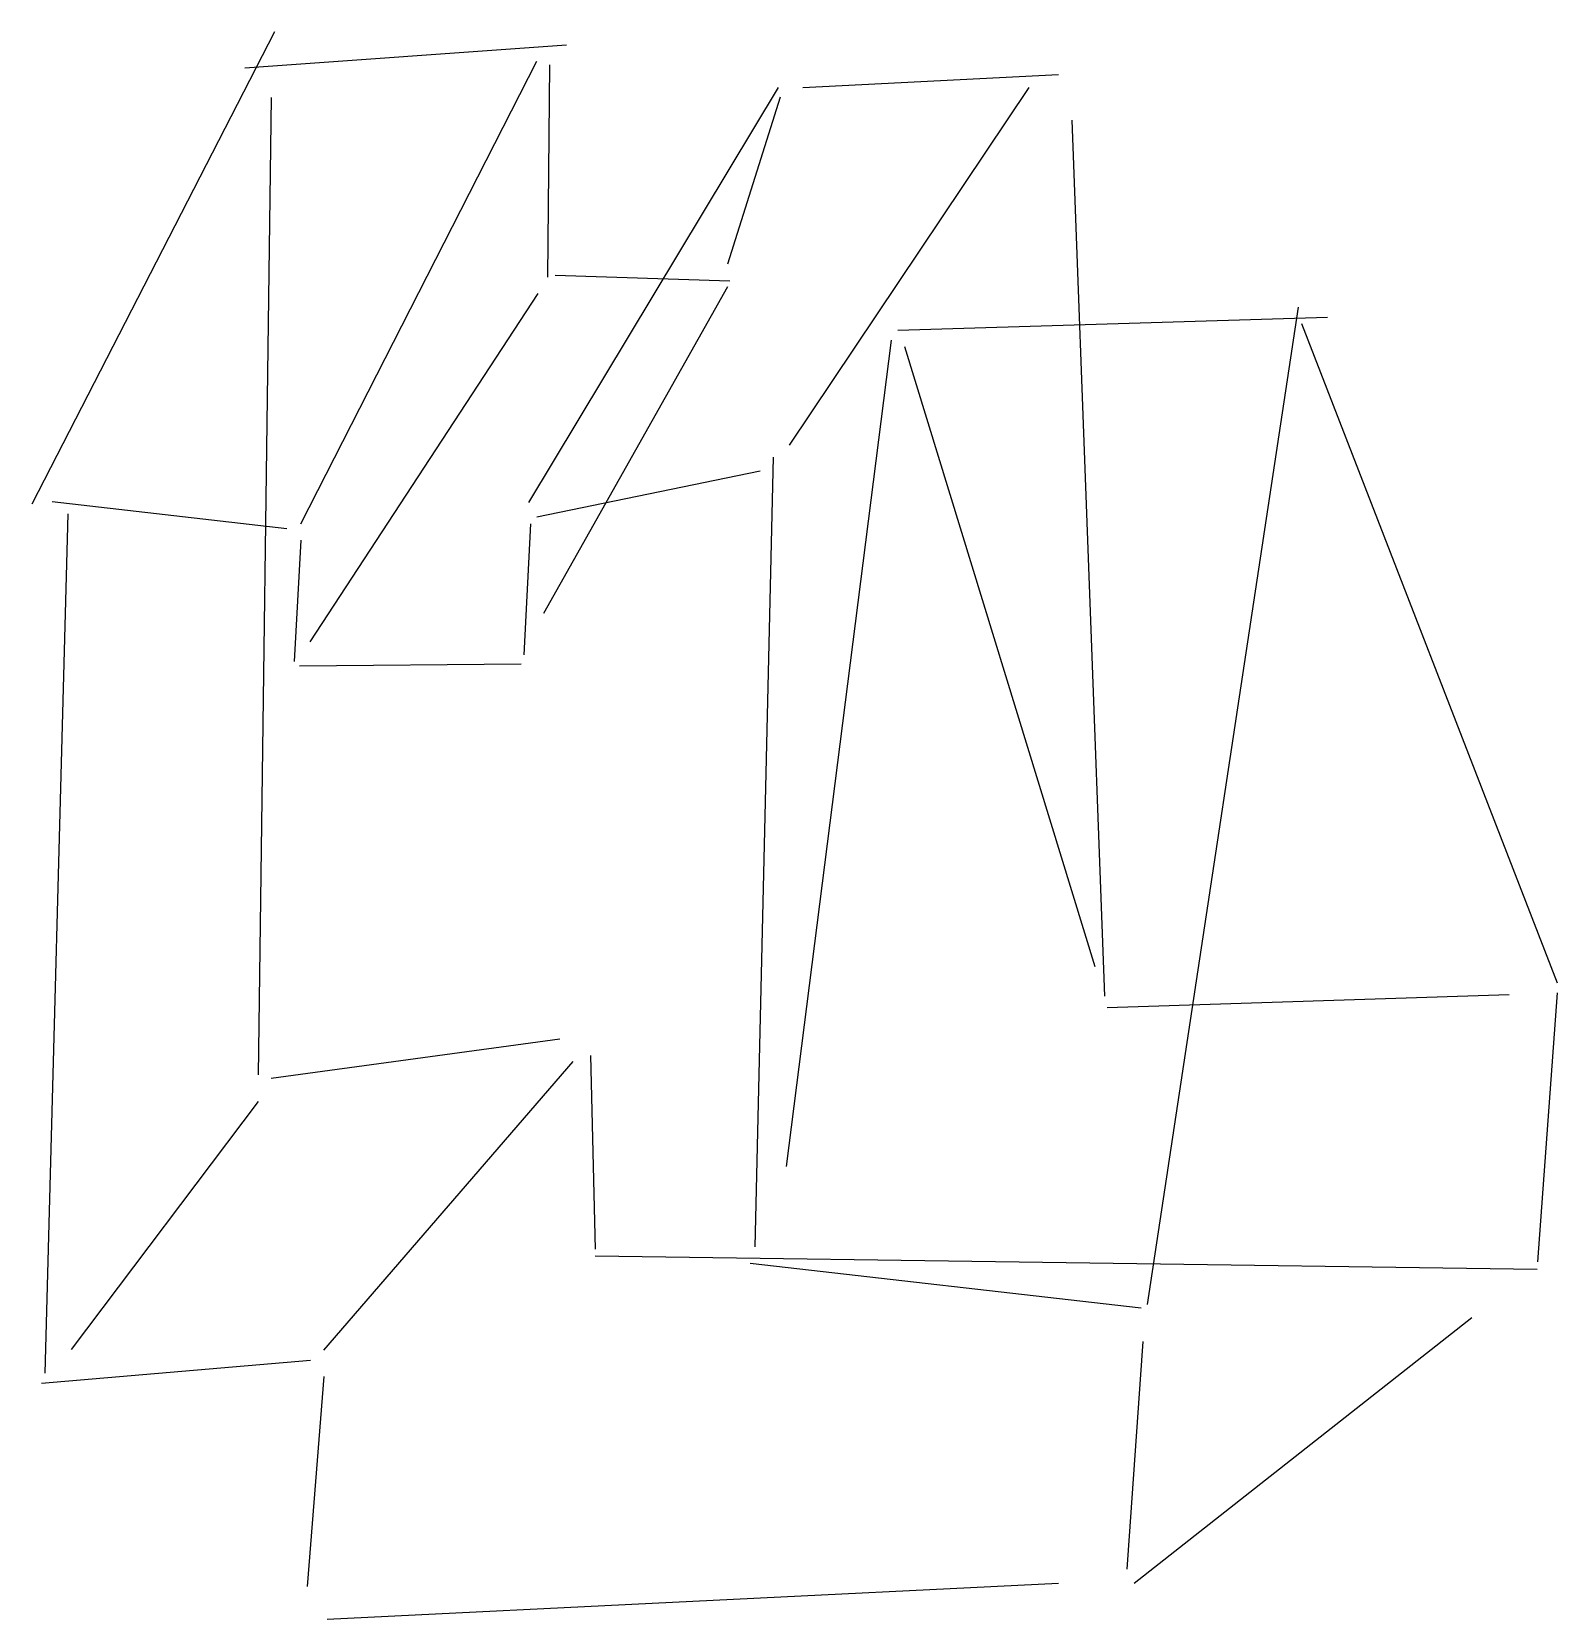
# Model space of a CAD drawing. Header units: metres. Extents: x -133 to 152, y -147 to 150.
import ezdxf

# ---------------------------------------------------------------- set-up
doc = ezdxf.new("R2010")
doc.units = ezdxf.units.M

msp = doc.modelspace()

# ---------------------------------------------------------------- linework, layer by layer
at = {"color": 0, "linetype": 'CONTINUOUS'}
for p, q in [((-87.388013, 150.246057), (-132.768454, 61.93817)), ((-92.907256, 143.500315), (-32.808833, 147.79306)), ((-82.482019, 58.258675), (-38.328076, 144.726814)), ((-36.009046, 144.042954), (-36.360165, 104.366504)), ((-39.871355, 62.23222), (6.827476, 139.829526)), ((8.892114, 72.976656), (53.659306, 139.82082)), ((11.34511, 139.82082), (59.178549, 142.273817)), ((-88.001262, 137.981073), (-90.454259, -44.767192)), ((-2.652738, 106.824337), (7.178595, 138.073931)), ((61.631546, 133.688328), (67.764038, -30.049211)), ((-34.955689, 104.717623), (-2.301619, 103.664266)), ((-38.152152, 101.316838), (-80.76132, 36.149876)), ((-37.062403, 41.516198), (-2.652738, 102.610909)), ((103.945741, 98.733123), (75.736278, -87.694637)), ((29.129338, 94.440379), (109.464984, 96.893375)), ((104.558991, 95.666877), (152.392429, -27.596215)), ((27.902839, 92.600631), (8.278864, -61.93817)), ((30.355836, 91.374132), (65.92429, -24.529968)), ((5.849472, 70.682796), (2.368331, -76.917589)), ((3.372871, 68.070662), (-38.328076, 59.485174)), ((-128.975125, 62.39768), (-85.112746, 57.384837)), ((-126.022713, 60.098423), (-130.315457, -100.572871)), ((-39.554574, 58.258675), (-40.781073, 33.728707)), ((-82.482019, 55.192429), (-83.708517, 32.502208)), ((-82.707877, 31.684865), (-41.275831, 32.035984)), ((152.392429, -29.435962), (148.712934, -79.722397)), ((68.273306, -32.218798), (143.412778, -29.760965)), ((-88.001262, -45.380442), (-34.035331, -38.021451)), ((-28.319539, -41.137222), (-27.476853, -77.372705)), ((-78.189274, -96.280126), (-31.582334, -42.314196)), ((-125.368839, -96.122462), (-90.397383, -49.77475)), ((-27.465049, -78.588537), (148.611071, -81.094958)), ((1.532857, -79.980993), (74.636821, -88.335732)), ((73.283281, -139.82082), (136.44795, -90.147634)), ((74.909455, -94.647762), (71.960056, -137.203388)), ((-130.928707, -102.412618), (-80.642271, -98.119874)), ((-78.189274, -101.18612), (-81.255521, -140.434069)), ((-77.576025, -146.566562), (59.178549, -139.82082))]:
    msp.add_line(p, q, dxfattribs=at)

doc.saveas('drawing.dxf')
